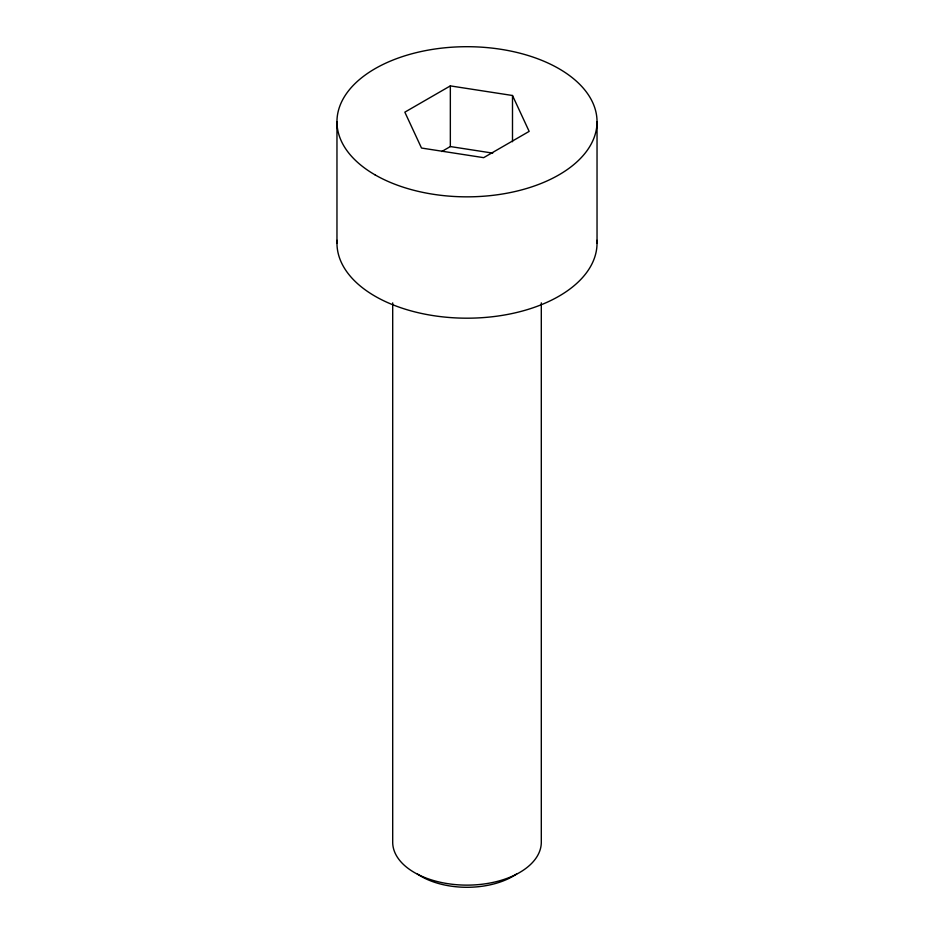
<?xml version="1.0" encoding="UTF-8"?>
<svg xmlns="http://www.w3.org/2000/svg" width="934" height="934" viewBox="0 0 934 934"><rect width="100%" height="100%" fill="white"/><g stroke="black" fill="none" stroke-linecap="round" stroke-linejoin="round"><path stroke-width="1.4" d="M450.34 85.893L404.842 112.162L421.503 148.039L483.66 157.659L529.158 131.39L512.497 95.501L450.34 85.893L450.34 146.556L441.735 151.53M450.34 146.556L492.72 153.118M597.036 121.77L597.036 243.109M541.3 302.873L541.3 842.223A74.3 42.894 0 0 1 467 885.128A74.3 42.894 0 0 1 392.7 842.223L392.7 302.873M512.497 95.501L512.497 141.723M336.964 121.77L336.964 243.109M596.943 240.33A130.036 75.07 0 0 1 467 318.19A130.036 75.07 0 0 1 337.057 240.33M516.736 873.909A64.936 37.488 0 0 1 417.264 873.909M375.048 174.856A130.036 75.07 0 0 0 592.6 141.209A130.036 75.07 0 0 0 433.341 49.257A130.036 75.07 0 0 0 375.048 174.856"/></g></svg>
